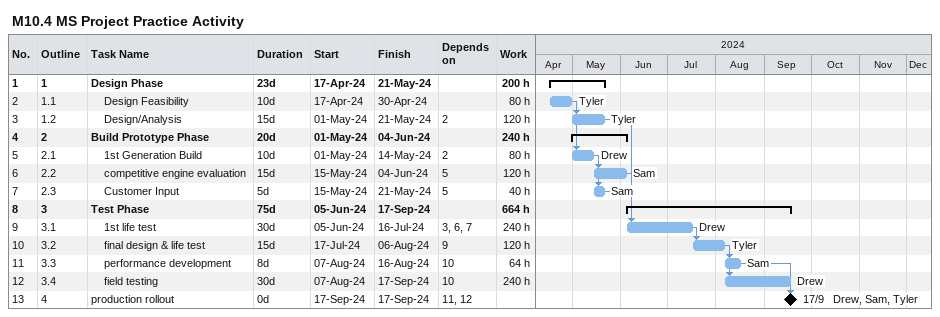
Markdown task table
M10.4 MS Project Practice Activity

| ID | WBS | Task | Duration | Start | Finish | Predecessors | Resources | Work (h) |
|---|---|---|---|---|---|---|---|---|
| 1 | 1 | **Design Phase** | 23d | 2024-04-17 | 2024-05-21 |  |  | 200 |
| 2 | 1.1 | Design Feasibility | 10d | 2024-04-17 | 2024-04-30 |  | Tyler | 80 |
| 3 | 1.2 | Design/Analysis | 15d | 2024-05-01 | 2024-05-21 | 2 | Tyler | 120 |
| 4 | 2 | **Build Prototype Phase** | 20d | 2024-05-01 | 2024-06-04 |  |  | 240 |
| 5 | 2.1 | 1st Generation Build | 10d | 2024-05-01 | 2024-05-14 | 2 | Drew | 80 |
| 6 | 2.2 | competitive engine evaluation | 15d | 2024-05-15 | 2024-06-04 | 5 | Sam | 120 |
| 7 | 2.3 | Customer Input | 5d | 2024-05-15 | 2024-05-21 | 5 | Sam | 40 |
| 8 | 3 | **Test Phase** | 75d | 2024-06-05 | 2024-09-17 |  |  | 664 |
| 9 | 3.1 | 1st life test | 30d | 2024-06-05 | 2024-07-16 | 3, 6, 7 | Drew | 240 |
| 10 | 3.2 | final design & life test | 15d | 2024-07-17 | 2024-08-06 | 9 | Tyler | 120 |
| 11 | 3.3 | performance development | 8d | 2024-08-07 | 2024-08-16 | 10 | Sam | 64 |
| 12 | 3.4 | field testing | 30d | 2024-08-07 | 2024-09-17 | 10 | Drew | 240 |
| 13 | 4 | production rollout | 0d | 2024-09-17 | 2024-09-17 | 11, 12 | Drew, Sam, Tyler |  |
